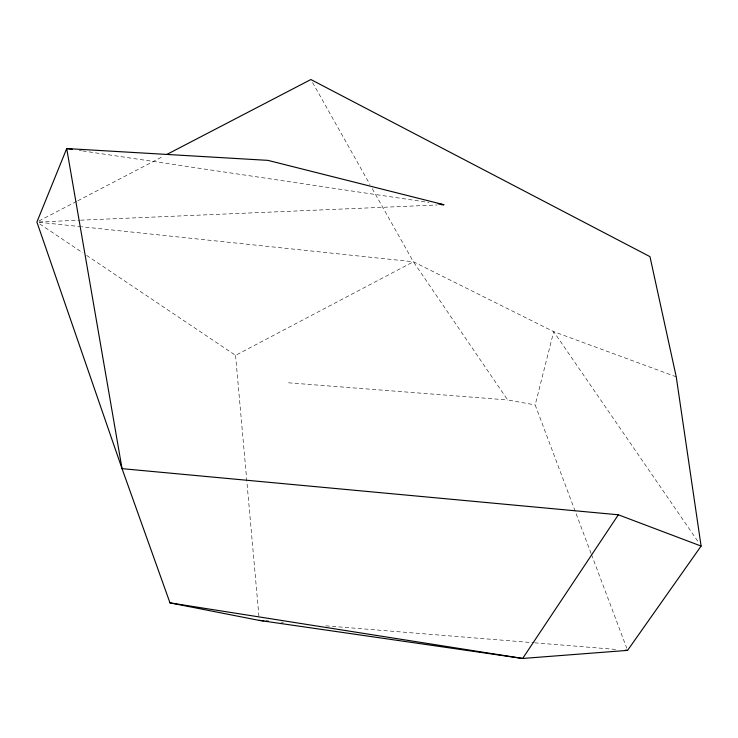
<?xml version="1.0" encoding="UTF-8"?>
<svg xmlns="http://www.w3.org/2000/svg" width="738" height="738" viewBox="0 0 738 738"><rect width="100%" height="100%" fill="white"/><g stroke="black" fill="none" stroke-linecap="round" stroke-linejoin="round"><path stroke-width="0.55" stroke-dasharray="3.69 2.77" d="M591.101 553.5L535.179 404.941L553.694 331.63L413.4 261.778L81.531 226.751M86.567 255.376L235.56 355.356L413.4 261.778L507.661 399.959L535.179 404.941M38.948 220.976L76.77 201.308M77.794 200.773L163.661 156.105M39.197 221.944L79.436 220.228M80.58 220.182L436.933 204.989M288.53 382.81L507.661 399.959M281.095 622.199L283.392 622.383M325.836 625.833L533.5 642.724M534.644 642.816L616.101 649.44M39.188 222.286L80.387 226.631M79.243 150.423L81.521 150.764M82.656 150.93L429.018 202.489M676.239 376.823L553.694 331.63L699.144 543.233M39.769 223.965L82.748 252.811M312.561 82.536L370.024 184.675M372.275 188.679L413.4 261.778M591.507 554.57L626.765 648.222M235.56 355.356L259.195 619.274"/><path stroke-width="1.11" d="M169.989 602.872L522.661 658.462L627.577 650.381L701.1 546.074L618.343 514.792L522.661 658.462L259.296 620.418L169.989 602.872L122.038 468.658L36.9 222.046L66.706 148.559L267.922 160.367L443.833 204.694L441.527 204.795M166.733 154.51L310.873 79.538L649.966 256.639L676.239 376.823L701.1 546.074M259.296 620.418L263.881 620.796M266.178 620.981L268.475 621.165M625.28 650.187L627.577 650.381M618.343 514.792L122.038 468.658L66.706 148.559L72.407 149.408M438.132 203.845L443.833 204.694"/></g></svg>
